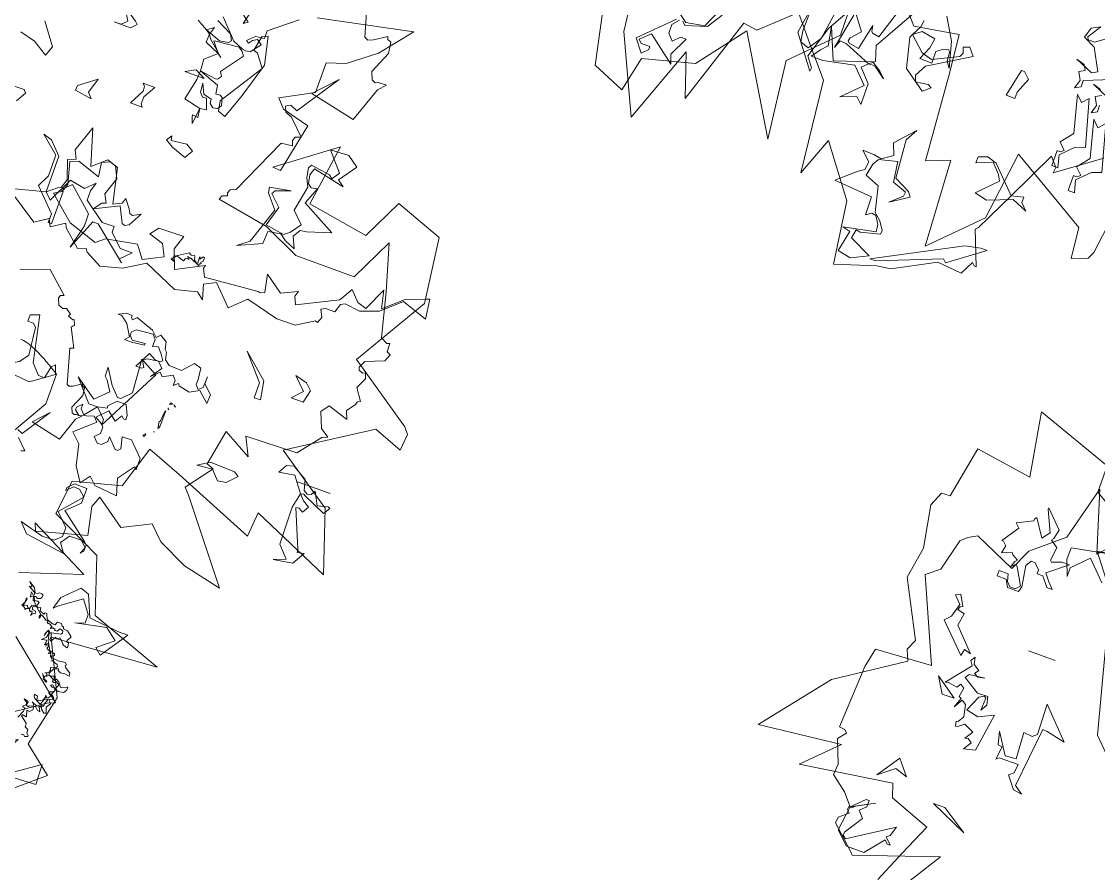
# Model space of a CAD drawing. Header units: metres. Extents: x -71 to 881, y -503 to 661.
# Drawn here: x 294.41 to 301.28, y 211.29 to 216.72 of the extents above; entities that cross this region are included whole.
import ezdxf

# ---------------------------------------------------------------- set-up
doc = ezdxf.new("R2010")
doc.units = ezdxf.units.M
doc.layers.add('ARBRE', color=100, linetype='Continuous', lineweight=13, true_color=0x00ff3f)

# ---------------------------------------------------------------- blocks, each defined once
blk = doc.blocks.new('WMF2', base_point=(0, 0.01))
at = {"color": 251, "lineweight": 0, "true_color": 0x636466}
for points in [[(183.13, -179.1), (188.97, -172.64), (192.5, -184.13), (195.26, -173.72), (200.97, -168.92), (202.85, -164.87), (210.8, -168.41), (212.43, -167.44), (213.62, -166.42), (215.13, -160.27), (217.5, -158.38), (210.72, -142.97), (221.5, -142.28), (222.26, -138.6), (222.84, -126.51), (221.75, -126.41), (221.24, -125.83), (222.46, -124.38), (220.76, -119.93), (220.93, -117.85), (217.92, -115.52), (216.01, -113.25), (211.75, -115.52), (215.09, -113.71), (215.69, -113.21), (216.23, -113.25), (216.29, -112.71), (215.78, -112.1), (217.44, -110.7), (217.53, -109.6), (213.13, -105.6), (212.64, -105.02), (197.13, -110.25), (202.88, -101.16)], [(174.7, -43.59), (173.01, -29.2), (166.39, -14.78), (160.89, -29.58), (158.19, -21.39), (152.68, -38.14), (149.95, -37.75), (143.85, -43.43), (139.57, -38.33), (135.29, -33.25), (133.39, -15.7), (130.63, -23.1), (123.64, -13.73), (121.99, -1.9), (114.39, -4.34), (111.72, -4.67), (103.98, -8.76), (99.27, -8.35), (97.95, -10.89), (97.46, -10.41), (97.02, -10.37), (99.54, -16.88), (99.06, -17.38), (95.41, -24.9), (90.83, -34.32), (89.42, -32.65), (89.51, -31.56), (81.64, -37.29)], [(49.27, -24.43), (44.16, -28.75), (49.49, -33.04), (47.38, -42.86), (52.22, -53.02), (31.88, -54.47), (45.91, -59.56), (49.4, -70.11), (59.14, -74.81), (58.34, -81.44), (49.36, -83.76), (46.84, -91.88), (40.14, -89.34), (24.4, -82.93), (24.01, -87.6), (8.81, -80.93), (12.69, -92.64), (23.58, -100.08), (8.83, -109.56), (3.27, -107.44), (3.01, -110.61), (3.9, -111.79), (16.57, -120.44), (8.22, -134.47), (9.81, -146.85), (18.98, -150.2), (22.71, -142.59), (34.39, -144.58), (32.65, -156.43), (43.16, -148.65), (41.63, -148.52), (39.67, -158.01), (44.92, -159.4), (46.44, -161.06), (40.43, -164.26), (40.42, -170.12), (36.91, -171.27), (31.95, -175.08), (27.13, -180.99), (44.83, -177.37)], [(100.3, -13.3), (97.37, -13.9), (96.16, -13.9), (102.61, -9.16), (103.21, -9.75), (114.9, -5.14), (116, -5.14), (100.3, -13.3), (100.3, -13.3)], [(122.03, -4.59), (121.2, -8.62), (122.72, -8.94), (116.58, -10.22), (116.74, -11.56), (117.68, -13), (118.53, -13.17), (119.53, -12.5), (119.62, -15.95), (127.05, -16.59), (123.52, -19.64), (122.5, -20.31), (122.25, -21.93), (124.05, -23.52), (121.84, -23.52), (120.32, -23.2), (118.31, -24.55), (119.17, -26.74), (115.88, -30.39), (117.14, -28.09), (116.53, -20.76), (113.49, -19.25), (112.89, -18.34), (116.25, -16.14), (114.07, -18.14), (114, -18.92), (116.7, -19.9), (117.23, -23.8), (120.73, -22.94), (121.42, -21.76), (121.9, -19.39), (119.14, -18.3), (118.02, -13.51), (116.67, -12.35), (115.65, -10.82), (115.72, -10.05), (119.34, -9.11), (120.19, -9.29), (120.53, -7.61), (116.29, -5.59), (119.5, -4.04), (122.03, -4.59), (122.03, -4.59)], [(184.59, -178.67), (192.69, -183.49), (192.69, -188.7), (207.51, -193.95), (205.44, -181.84), (216.23, -183.49), (218.11, -173.58), (219.76, -173.52), (220.92, -170.8), (219.49, -162.84), (220.49, -156.77), (215.08, -146.26), (215.94, -144.26), (215.12, -142.21), (227.2, -134.24), (237.13, -121.84), (221.43, -123.58), (227.53, -117.47), (210.08, -120.09), (209.21, -117.47), (201.41, -114.58), (204.04, -108.47), (206.64, -102.36)], [(178.67, -34.61), (175.87, -21.54), (169.72, -18.91), (168.26, -25.61), (158.55, -28.14), (151.66, -37.02), (141.23, -19.49), (142.97, -34.33), (135.13, -42.17), (135.3, -53.01)], [(129.01, -55.27), (122.91, -48.29), (114.53, -49.68), (113.77, -42.55), (112.45, -25.61), (108.09, -27.35), (107.21, -10.78), (98.49, -19.49), (96.74, -32.59), (81.64, -23.67), (81.04, -17.76), (78.09, -18.94), (77.45, -20.28), (75.41, -35.48)], [(59.11, -34.32), (48.77, -41.31), (47.36, -41.88), (58.37, -50.92)], [(61.87, -62.25), (50.47, -66), (62.16, -71.92), (61.59, -70.48), (52.23, -72.98), (53.36, -78.3), (52.54, -80.39), (46.99, -76.49), (41.75, -79.1), (39.13, -76.49), (33.51, -73.76), (26.05, -72.12), (37.25, -86.3), (38.33, -87.51), (34.61, -92.45), (35.99, -92.94), (34.69, -99.75), (29.28, -96.73), (30.97, -100.19), (21.09, -100.49), (17.67, -104.7), (16.66, -105.12), (18.28, -106.23), (19.48, -109.18), (18.41, -110.67), (14.49, -109.41), (15.1, -110.95), (13.93, -112.47), (13.73, -113.15), (13.23, -113.37), (14.72, -115.61), (13.76, -117.64), (14.16, -118.66), (14.68, -118.45), (15.39, -118.76), (15.6, -119.27), (14.94, -120.61), (11.56, -121.96), (10.97, -123.39), (11.67, -123.68), (11.74, -125.32), (12.27, -125.11), (13.58, -125.77), (15.6, -134.05), (18.21, -142.77), (22.11, -134.68), (33.61, -134.71), (40.51, -137.9), (50.45, -139.73), (50.16, -140.44), (49.24, -140.81), (49.44, -141.32), (49.15, -142.04), (48.13, -142.44), (43.19, -153.31), (41.06, -153.59), (41.43, -154.51), (41.13, -155.22), (40.11, -155.63), (43.05, -158.46), (44.35, -159.02), (44.76, -160.04), (44.45, -160.3), (43.92, -160.51), (42.49, -159.91), (37.1, -168.03), (40.97, -163.9), (32.15, -161.95), (29.82, -168.64), (28.52, -170), (30.14, -169.93), (30.65, -169.72), (31.37, -170.03), (31.94, -171.46), (30.17, -175.61), (30.45, -177.74), (31.15, -178.04), (31.35, -178.56), (33.6, -177.07), (34.61, -176.66), (35.32, -176.96), (38.04, -186.65)], [(95.41, -24.9), (93.1, -25.5), (93.1, -24.4), (91.88, -23.19), (94.81, -24.4), (99.43, -22.59), (101.87, -23.19), (98.33, -26.72), (98.94, -27.82), (100.65, -29.64), (103.57, -28.43), (103.57, -29.64), (101.87, -30.26), (100.05, -29.64), (95.41, -24.9), (95.41, -24.9)], [(57.77, -28.84), (58.63, -30.3), (56.93, -35.37), (57.37, -30.33), (54.22, -29.5), (53.25, -31.47), (53.04, -32.3), (51.55, -33.16), (53.17, -30.11), (53.78, -27.79), (53.47, -27.25), (51.12, -26.63), (45.81, -30.31), (45.66, -26.44), (59.37, -25.77), (58.42, -26.33), (57.77, -28.84), (57.77, -28.84)], [(57.77, -59.77), (57.34, -59.74), (56.99, -59.99), (56.55, -59.99), (56.22, -59.81), (56.35, -59.33), (56.48, -59.08), (57.01, -58.91), (57.45, -59.12), (57.71, -59.07), (57.42, -58.35), (56.8, -58.47), (56.47, -58.28), (56.73, -57.56), (56.31, -57.33), (55.87, -57.53), (55.75, -56.92), (54.93, -56.6), (54.8, -56.85), (54.47, -56.9), (54, -55.88), (52.71, -55.43), (52.29, -55.4), (52.19, -55.8), (52.04, -56.06), (51.25, -56.07), (50.96, -55.61), (50.83, -55.62), (50.67, -55.53), (50.58, -55.28), (49.76, -55.18), (48.77, -54.33), (49.22, -53.47), (49.17, -53.21), (48.84, -53.17), (48.7, -52.42), (48.83, -52.17), (49.57, -52.45), (49.82, -52.58), (49.78, -52.67), (50.67, -53.46), (51.2, -53.08), (51.37, -53.18), (51.41, -53.31), (52.03, -52.33), (52.28, -52.54), (52.29, -52.9), (52.25, -52.99), (52.13, -53.02), (52.29, -53.33), (52.38, -53.6), (52.8, -53.6), (52.54, -52.26), (51.6, -50.66), (51.34, -50.52), (51.27, -50.28), (50.74, -50.44), (50.57, -50.33), (50.48, -50.06), (50.84, -49.82), (50.98, -49.78), (50.89, -49.52), (49.55, -49.37), (48.16, -49.5), (47.78, -49.18), (48, -48.98), (47.85, -48.67), (46.68, -47.94), (46.65, -47.37), (47.56, -47.53), (48.39, -47.43), (48.9, -47.71), (48.98, -47.97), (49.76, -47.72), (50.3, -46.68), (50.19, -46.3), (49.75, -46.27), (49.22, -46.45), (49.02, -45.79), (48.86, -45.72), (48.68, -46.06), (48.07, -45.73), (47.44, -44.86), (46.32, -45.35), (46.14, -45.25), (46.23, -44.64), (46.6, -44.17), (47.56, -44.03), (48.1, -44.22), (48.58, -43.15), (48.01, -42.73), (47.85, -42.43), (48.07, -42.2), (48.76, -42.13), (48.17, -41.4), (48.71, -40.58), (48.32, -39.48), (48.7, -39.37), (49.37, -39.95), (49.47, -40.2), (49.63, -40.29), (49.94, -40.13), (49.49, -39.35), (50.01, -39.4), (50.51, -39.88), (50.54, -40.02), (50.86, -39.85), (50.83, -39.28), (51.31, -38.78), (51.84, -38.83), (51.55, -37.7), (51.59, -37.62), (52.39, -37.81), (52.44, -37.5), (51.18, -36.52), (51.08, -36.13), (51.12, -35.83), (50.51, -35.51), (50.45, -34.8), (50.07, -34.49), (50.03, -34.34), (50.2, -34.23), (50.61, -34.11), (50.82, -34.33), (51.37, -34.3)], [(53.01, -37.03), (52.38, -38.45), (52.36, -39.1), (52.67, -39.15), (52.85, -39.25), (52.39, -39.66), (52.26, -39.92), (52.49, -40.27), (53.02, -40.55), (52.98, -40.64), (52.41, -40.45), (52.16, -40.32), (52.31, -39.62), (51.9, -39.53), (51.76, -39.57), (51.81, -39.69), (51.02, -39.94), (51.02, -40.16), (51.11, -40.42), (51.46, -40.59), (50.47, -40.19), (49.85, -40.29), (49.72, -40.33), (49.57, -40.61), (49.49, -40.55), (49.46, -40.43), (49.28, -40.54), (49.15, -40.81), (49.22, -41.05), (48.9, -41.88), (48.95, -42.01), (49.46, -41.85), (49.82, -40.94), (49.95, -40.7), (51.24, -41.37), (51.43, -41.67), (51.53, -42.07), (50.86, -41.92), (50.77, -41.24), (50.48, -41.18), (49.74, -41.56), (49.46, -42.27), (49.5, -42.42), (49.41, -42.59), (49.24, -42.27), (48.89, -42.32), (48.63, -42.83), (49.09, -43.19), (49.12, -43.32), (49.21, -43.37), (48.38, -43.7), (48.25, -43.95), (48.36, -44.36), (48.89, -44.41), (49.31, -44.64), (48.96, -44.87), (48.46, -44.41), (48.27, -44.32), (47.88, -45.08), (47.97, -45.33), (48.55, -45.65), (48.68, -45.4), (48.96, -45.31), (49.3, -45.49), (49.06, -45.7), (50.1, -46.26), (50.9, -45.79), (50.93, -45.72), (50.82, -45.31), (50.42, -45.22), (50.17, -45.09), (50.28, -44.9), (51.03, -45.31), (51.03, -45.54), (51.44, -46.19), (51.18, -45.85), (51.02, -45.76), (50.63, -46.1), (50.58, -46.17), (50.67, -46.44), (50.83, -46.52), (51.09, -46.45), (50.35, -46.83), (50.42, -47.09), (50.26, -47.21), (50.42, -47.72), (49.49, -48.01), (49.31, -48.35), (49.49, -48.67), (50.03, -48.84), (50.3, -48.99), (50.77, -48.92), (50.44, -48.95), (51.22, -49.71), (51.11, -49.74), (51.31, -50.19), (51.71, -50.04), (51.65, -50.13), (51.4, -50.23), (51.47, -50.48), (52.03, -50.67), (52.29, -50.82), (52.12, -51.17), (52.29, -51.69), (52.54, -51.59), (52.57, -51.17), (52.63, -51.43), (52.9, -51.36), (52.76, -51.82), (52.87, -52.23), (53.49, -52.1), (53.75, -52.03), (53.04, -52.74), (52.85, -53.52), (52.92, -53.78), (53.01, -53.82), (53.28, -53.74), (53.5, -52.87), (53.5, -53.31), (53.09, -54.09), (52.87, -53.87), (52.85, -53.74), (50.74, -54.16), (50.47, -54.45), (50.6, -54.86), (51.14, -55.04), (51.55, -54.48), (51.91, -54.45), (52.09, -54.54), (52.03, -54.61), (52.09, -54.76), (52.39, -54.6), (52.42, -54.73), (52.51, -54.77), (52.77, -54.69), (52.92, -54.44), (52.77, -54.92), (53.44, -55.27), (53.59, -55.23), (53.84, -55.36), (53.75, -55.52), (53.79, -55.66), (54.35, -55.63), (54.31, -55.72), (54.95, -56.16), (55.21, -56.29), (55.34, -56.28), (55.36, -55.82), (55.49, -55.58), (55.61, -55.96), (55.42, -56.31), (56.6, -57.37), (57.04, -57.37), (57.3, -57.31), (57.27, -56.95), (57.18, -56.7), (56.58, -56.58), (56.42, -56.07), (56.77, -56.03), (57.04, -55.74), (57.17, -55.49), (57.04, -55.96), (57.15, -56.34), (57.42, -56.28), (57.5, -56.1), (57.66, -56.41), (57.75, -56.66), (58.41, -56.45), (58.45, -56.16), (58.7, -56.5), (59.31, -56.82), (58.99, -57.43), (58.98, -58.29), (58.79, -58.19), (59.04, -56.9), (58.99, -56.77), (58.39, -57.11), (58.15, -56.74), (57.97, -56.66), (57.71, -56.74), (57.66, -57.05), (57.53, -57.31), (56.88, -57.52), (57.28, -58.16), (57.46, -58.26), (57.59, -58.22), (57.82, -59.01), (58.22, -58.91), (58.37, -58.64), (58.47, -59.68), (57.96, -59.2), (57.81, -59.24), (57.85, -59.58), (57.93, -59.84), (59.21, -60.53), (58.92, -60.47), (58.77, -60.73), (58.88, -60.98), (59.17, -61.05), (59.42, -61.39), (58.22, -60.54), (57.77, -59.77), (57.77, -59.77)], [(169.87, -28.84), (169.25, -28.23), (167.56, -28.23), (167.56, -27.6), (168.66, -26.5), (170.48, -28.84), (164.64, -34.67)], [(165.12, -36.39), (162.8, -34.67), (159.28, -35.28), (156.97, -40.52)], [(156.97, -38.21), (158.8, -35.28), (162.8, -34.07), (163.41, -34.67)], [(164.03, -34.67), (165.12, -33.45), (165.12, -31.75), (164.03, -30.53), (162.8, -31.75), (161.71, -31.75), (163.41, -28.23), (162.8, -26.5), (168.04, -30.53), (169.87, -28.84), (169.87, -28.84)], [(85.82, -32.33), (85.2, -32.33), (84.59, -32.83), (85.82, -34.04), (83.99, -36.36), (85.82, -43.43), (84.59, -42.2), (83.5, -43.43), (81.06, -34.64), (82.88, -34.04), (85.2, -31.73), (84.59, -29.42), (85.82, -29.42), (85.82, -32.33), (85.82, -32.33)], [(127.86, -39.54), (126.03, -38.33), (124.94, -37.24), (127.24, -38.94), (128.46, -38.94), (129.55, -37.85), (127.24, -35.41), (127.24, -31.39), (128.46, -32.48), (131.38, -31.39), (127.86, -34.91), (130.76, -37.85), (136.62, -36.62), (138.93, -36.62), (137.71, -38.33), (136.62, -39.54), (137.23, -43.08), (134.79, -37.24), (127.86, -39.54), (127.86, -39.54)], [(90.23, -35.66), (89.63, -35.66), (89.02, -36.14), (90.23, -37.37), (88.4, -39.67), (90.23, -46.74), (89.02, -45.52), (87.92, -46.74), (85.48, -37.97), (87.31, -37.37), (89.63, -35.05), (89.02, -32.72), (90.23, -32.72), (90.23, -35.66), (90.23, -35.66)], [(117.85, -52.09), (115.45, -48.04), (114.13, -43.19), (114.93, -44.29), (115.11, -45.98), (115.4, -46.38), (116.35, -46.16), (117.52, -45.28), (117.5, -42.97), (119.86, -43.05), (118.8, -45.54), (118.53, -47.44), (121.17, -47.9), (122.64, -46.8), (121.69, -48.6), (121.49, -49.97)], [(123.77, -50.57), (128.28, -42.59), (127.38, -39.75), (128.46, -38.94), (133.52, -40.99), (134.82, -41.11), (135.39, -39.6), (134.06, -46.44)], [(135.36, -46.55), (137.61, -42.55), (139.52, -36.52), (138.12, -34.62), (138.22, -33.95), (142.72, -39.97), (141.89, -45.21), (141.95, -40.55), (141.61, -38.48), (139.96, -37.89), (138.27, -40.36), (137.04, -48.82)], [(135.07, -48.6), (131.68, -44.07), (133.27, -42.27), (133.42, -41.67), (133.14, -41.28), (131.16, -40.93), (130.09, -45.87), (129.9, -44.79), (129.67, -44.48), (128.38, -44.23), (126.63, -49.66)], [(122.64, -46.8), (119.8, -44.2), (117.78, -43.62), (113.05, -45.94), (112.69, -46.71), (113.05, -47.75), (111.9, -48.16), (110.76, -46.76), (118.41, -42.1), (119.56, -39.88), (119.15, -38.74), (116.82, -39.05), (116.04, -38.68), (117.45, -37.54), (121.56, -40.46), (122.95, -46.17), (122.64, -46.8), (122.64, -46.8)], [(99.65, -46.23), (100.87, -43.31), (100.87, -42.08), (102.57, -42.08), (101.47, -47.33), (100.87, -47.33), (99.65, -46.23), (99.65, -46.23)], [(85.72, -46.19), (85.64, -44.92), (86.71, -44.35), (86.21, -45.98), (87.01, -47.47), (85.95, -48.04)], [(86.55, -49.02), (88.1, -49.47), (84.71, -48.03)], [(83.35, -52.19), (90.12, -49.5), (90.07, -48.23), (91.12, -47.66), (90.64, -49.3), (91.42, -50.77), (90.37, -51.37), (90.96, -52.33), (92.52, -52.8), (89.13, -51.34), (88.07, -51.91), (90.31, -55.97), (92.58, -57.08), (91.99, -59.05), (90.39, -59.91), (92.05, -57.37), (91.75, -56.85), (90.49, -56.9), (87.19, -59.31)], [(40.86, -56.38), (43.16, -58.19), (49.01, -56.98), (47.19, -57.59), (47.19, -59.3), (49.01, -61.74), (53.04, -58.82), (53.65, -58.19), (53.04, -60.53), (50.1, -63.43), (48.41, -62.83), (46.7, -58.82), (40.86, -58.19), (39.03, -58.19), (42.55, -52.98), (43.78, -54.06), (40.86, -56.38), (40.86, -56.38)], [(64.7, -71.27), (60.09, -70.06), (57.77, -70.06), (56.55, -71.27), (56.55, -72.98), (58.86, -75.3), (55.34, -79.44), (56.55, -80.53), (57.77, -80.53), (58.86, -79.44), (58.86, -80.05), (57.77, -81.14), (55.34, -81.14), (55.34, -78.22), (57.77, -75.92), (52.42, -71.77), (51.91, -71.27), (51.91, -70.06), (52.42, -69.46), (51.91, -70.67), (53.02, -71.77), (55.34, -71.77), (56.55, -70.06), (55.34, -68.37), (63.01, -69.46), (64.7, -71.27)], [(69.14, -83.51), (68.47, -83.79), (70.41, -85.67)], [(71, -87.03), (70.05, -86.62), (66.45, -92.02), (69.04, -89.28), (63.17, -87.99), (61.62, -92.45), (60.75, -93.34), (61.84, -93.29), (62.18, -93.16), (62.64, -93.37), (63.02, -94.3), (61.86, -97.06), (62.03, -98.49), (62.51, -98.7), (62.64, -99.03), (64.13, -98.04), (64.8, -97.78), (65.29, -97.98), (67.08, -104.41), (66.4, -104.68), (68.19, -108.14), (67.94, -108.55), (67.68, -108.66), (68.1, -109.68), (68.37, -109.56), (69.29, -109.9), (69.08, -110.38), (70.18, -111.12), (70.78, -110.87), (71.7, -111.21), (72.22, -112.5), (72.02, -112.99), (71.4, -113.23), (75.46, -116.88), (80.69, -115.04)], [(76.15, -102.93), (75.62, -102.89), (75.04, -102.76), (74.41, -102.57), (73.74, -102.32), (73.05, -102.03), (72.35, -101.7), (71.67, -101.35), (70.98, -101), (70.34, -100.64), (69.73, -100.29), (69.19, -99.97), (68.7, -99.67), (68.31, -99.43), (68.02, -99.24), (67.83, -99.11), (67.77, -99.08), (67.77, -93.28), (71.55, -86.71)], [(91.94, -159.79), (89, -155.76), (89.67, -153.85), (92.49, -155.57), (95.44, -156.33)], [(95.72, -146.4), (91.23, -146.56), (90.77, -146.01), (91.89, -144.08)], [(18.5, -90.74), (17.84, -93.61), (20.02, -96.45), (22.98, -96.02), (22.05, -97.63), (20.72, -98), (17.93, -96.37), (17.41, -94.37), (16.65, -93.94), (15.97, -94.11), (15.49, -94.96), (14.21, -92.52), (12.21, -93.06), (11.86, -92.86), (12.6, -91.6), (16.89, -93.51), (17.23, -93.72), (17.84, -93.61), (16.91, -92.52), (15.64, -91.79), (16.37, -90.52), (17.22, -91.02), (17.83, -90.91), (14.87, -83.79), (14.78, -83.17), (13.49, -83.45), (14.87, -81.07), (17.86, -80.56), (18.47, -80.47), (16.28, -81.33), (18.28, -83.52), (18.5, -90.74), (18.5, -90.74)], [(55.55, -83.45), (56.85, -81.67), (58.61, -84.37), (59.53, -88.36), (61.31, -90.12), (57.78, -93.28), (58.61, -94.11), (61.31, -93.28), (62.23, -94.11), (62.23, -94.58), (61.31, -95.5), (61.31, -94.58), (60.48, -93.73), (58.61, -95.97), (56.85, -96.33), (56.85, -96.8), (55.55, -98.2), (53.79, -98.2), (52.87, -96.33), (52.87, -95.5), (53.33, -95.5), (53.79, -95.97), (54.63, -94.58), (56.39, -95.97), (58.23, -94.11), (56.85, -93.28), (56.39, -92.81), (56.39, -91.51), (57.31, -90.59), (56.39, -89.66), (55.55, -89.66), (54.63, -90.59), (54.63, -91.51), (52.87, -89.66), (52.41, -89.66), (51.93, -90.12), (52.41, -92.34), (50.63, -92.34), (47.94, -89.66), (47.94, -87.42), (48.41, -87.89), (50.63, -84.84), (49.71, -81.67), (54.16, -82.15), (55.55, -83.45), (55.55, -83.45)], [(30.71, -93.26), (29.79, -92.67), (31.51, -90.88), (33.12, -90.61), (34.74, -92.37), (37.69, -92.07), (35.5, -93.43), (30.71, -93.26), (30.71, -93.26)], [(58.61, -95.97), (60.32, -95.97), (63.86, -99.98), (59.71, -97.06), (57.39, -99.38), (58.61, -101.21), (59.21, -101.81), (59.21, -103.52), (57.39, -100.59), (55.69, -98.89), (55.08, -98.89), (53.39, -100.59), (53.87, -107.05), (50.45, -105.22), (56.79, -93.05), (56.79, -94.14), (58.61, -95.97), (58.61, -95.97)], [(12.72, -95.5), (19.16, -95.5), (12.72, -95.5), (12.72, -95.5)], [(47.28, -95.16), (47.15, -95.21), (47.28, -95.16), (47.28, -95.16)], [(48.48, -94.16), (48.71, -93.73), (48.96, -93.86), (48.64, -94.24), (48.48, -94.16), (48.48, -94.16)], [(46.51, -96.62), (46.65, -96.16), (46.74, -95.97), (46.95, -97.29), (46.8, -97.34), (46.58, -99.41), (46.49, -99.57), (46.51, -96.62), (46.51, -96.62)], [(78.38, -97.12), (74.97, -98.96), (73.76, -100.65), (74.37, -105.9), (74.97, -106.51), (76.08, -106.51), (76.08, -107.72), (74.37, -108.33), (72.54, -99.56), (70.84, -97.73), (69.62, -97.73), (69.14, -100.05), (68.53, -100.65), (67.9, -98.96), (72.05, -96.02), (77.9, -96.64), (78.38, -97.12), (78.38, -97.12)], [(45.08, -100.81), (45.46, -101.12), (45.03, -100.9), (45.08, -100.81), (45.08, -100.81)], [(45.94, -101.27), (45.76, -101.16), (46.23, -100.87), (46.06, -101.21), (45.94, -101.27), (45.94, -101.27)], [(46.06, -100), (46.17, -99.95), (46.26, -100.23), (46.22, -100.08), (46.06, -100), (46.06, -100)], [(41.84, -105.25), (43.62, -104.29), (45.73, -104.74), (46.01, -105.12), (46.77, -104.41), (46.73, -105.44), (47.43, -106.2), (49.22, -105.25), (49.85, -105.94), (51.28, -104.6), (49.82, -106.67), (50.87, -107.74), (52.95, -107.44), (53.69, -106.82), (53.01, -105.71), (53.39, -105.43), (54.48, -105.47), (52.9, -108.54), (51.53, -107.75), (50.51, -107.72), (50.13, -108.07), (50.82, -109.11), (51.79, -110.25), (52.85, -109.93), (52.79, -111.31), (53.49, -112.07), (56.63, -111.82), (57.39, -111.12), (57.42, -110.48), (56.72, -109.72), (54.29, -109.98), (54.31, -109.62), (56.73, -109.36), (58.12, -109.4), (57.43, -110.12), (58.73, -112.28), (60.09, -113.37), (60.82, -113.4), (59.39, -114.07), (58.29, -114.03), (58.31, -113.66), (57.96, -113.28), (57.27, -113.98), (53.82, -112.76), (52.77, -111.68), (52.09, -112.38), (50.71, -111.59), (50.41, -110.19), (50.06, -109.81), (49.75, -108.42), (48.76, -107.65), (46.27, -107.55), (44.45, -109.59), (43.06, -109.17), (42.78, -107.03), (42.83, -106.03), (42.2, -105.27), (41.44, -105.97), (41.35, -108.07), (41.41, -106.7), (39.72, -105.17), (39.79, -103.4), (41.84, -105.25), (41.84, -105.25)], [(41.84, -105.25), (41.63, -105.03), (41.84, -105.25), (41.84, -105.25)], [(31.94, -110.31), (36.07, -115.05), (31.32, -110.9), (30.71, -107.38), (31.94, -107.38), (31.94, -110.31), (31.94, -110.31)], [(216.62, -108.51), (216.01, -113.25), (213.7, -115.58), (213.1, -115.58), (213.1, -114.35), (214.19, -113.25), (213.1, -112.03), (215.41, -108.51), (215.41, -107.9), (214.8, -107.41), (206.64, -112.66), (207.25, -110.82), (207.86, -110.33), (206.64, -109.11), (207.25, -109.11), (207.86, -109.72), (210.77, -106.2), (214.19, -106.2), (216.62, -108.51), (216.62, -108.51)], [(23.77, -111.52), (26.08, -113.84), (23.77, -113.24), (22.56, -112.13), (23.16, -109.69), (25.47, -109.69), (23.77, -111.52), (23.77, -111.52)], [(194.63, -115.87), (201.7, -119.08), (199.51, -119.1), (194.63, -115.87), (194.63, -115.87)], [(89.18, -128.05), (81.01, -130.16), (79.28, -131.51), (78.66, -131.81), (78.08, -133.54), (79.32, -137.06), (77.83, -137.7), (78.59, -139.25), (76.91, -144.21), (74.85, -137.35), (72.31, -139.57), (70.12, -138.82), (68.65, -132.15), (67.1, -132.91), (66.75, -133.95), (65.48, -132.37), (65.1, -131.6), (64.53, -131.41), (63.1, -132.21), (64.5, -129.59), (65.26, -129.22), (65.84, -129.4), (67.29, -132.34), (71.77, -130.12), (70.62, -131.65), (69.87, -131.93), (70.65, -133.46), (69.51, -136.82), (70.57, -138.98), (71.73, -139.36), (73.23, -138.72), (72.87, -136.03), (77.25, -137.51), (78.75, -136.87), (77.7, -132.76), (78.24, -131.16), (79.66, -130.35), (74.87, -126.28), (69.33, -124.41), (67.74, -125.68), (61.86, -126.76), (60.09, -124.38), (56.38, -126.21), (57.56, -128.41), (60.34, -129.35), (59.17, -130.88), (54.25, -131.01), (55.18, -128.25), (53.81, -124.69), (48.67, -127.32), (48.87, -126.75), (48.11, -125.21), (37.91, -126.12), (37.44, -125.97), (36.67, -126.35), (37.35, -129.67), (33.92, -127.23), (30.88, -128.65), (31.23, -127.59), (30.59, -126.09), (23.17, -129.77), (21.67, -132.34), (19.86, -130.44), (18.12, -129.86), (16.15, -134.19), (15.36, -130.85), (11.87, -133.9), (8.32, -135.28), (7.59, -135.54), (7.07, -131.77), (12.02, -133.45), (15.55, -130.27), (19.06, -129.03), (22.02, -129.38), (22.79, -129), (23.33, -127.38), (25.15, -127.33), (25.92, -126.95), (25.23, -125.56), (25.63, -124.43), (26.08, -124.57), (29.34, -122.59), (32.94, -122.53), (39.22, -124.13), (42.07, -121.37), (45.72, -125.04), (47.88, -123.97), (47.05, -121.13), (48.46, -122.25), (52.55, -121.18), (59.04, -124.03), (62.95, -121.62), (67.02, -120.56), (70.08, -122.22), (70.5, -122.88), (71.99, -122.24), (75.25, -125.13), (75.62, -125.9), (78.11, -124.29), (78.79, -125.68), (81.26, -124.08), (87.26, -128.05)], [(208.1, -122), (210.46, -122.83), (213.34, -120.5), (210.43, -124.86), (208.1, -122), (208.1, -122)], [(81.01, -137.11), (81.01, -130.16), (79.79, -128.95), (77.48, -133.7), (74.56, -133.08), (72.85, -134.78), (73.33, -133.08), (73.33, -131.26), (69.33, -128.34), (67, -128.34), (67, -127.23), (64.57, -124.92), (62.26, -124.92), (64.09, -123.1), (63.48, -122.5), (69.93, -127.84), (71.03, -127.84), (73.33, -122), (72.24, -126.63), (72.24, -128.95), (76.88, -133.08), (78.71, -131.26), (78.09, -131.26), (78.09, -124.92), (78.71, -124.92), (78.71, -126.63), (82.71, -130.78), (81.61, -133.08), (81.61, -137.11), (85.03, -140.02), (83.32, -139.54), (81.01, -137.11), (81.01, -137.11)], [(54.16, -127.33), (52.25, -128.51), (51.85, -128.21), (51.22, -128.34), (51.11, -128.15), (50.9, -127.48), (50.6, -127.43), (50.52, -127.17), (50.44, -127.11), (50.17, -127.21), (50.23, -128.35), (50.16, -128.51), (50.16, -128.08), (50.07, -128.03), (49.62, -128.66), (49.33, -128.62), (49.38, -127.89), (49.74, -127.62), (49.57, -127.32), (49.82, -127.23), (49.84, -126.81), (51.76, -127.71), (51.74, -127.58), (52.22, -127.74), (52.33, -127.68), (51.98, -127.29), (52.17, -127.38), (52.57, -127.26), (52.83, -126.75), (53.96, -127.11), (54.74, -127.1), (54.8, -126.57), (54.93, -126.53), (54.96, -126.46), (54.93, -126.32), (54.74, -126.22), (54.51, -126.31), (54.41, -126.05), (55.06, -126.28), (54.16, -127.33), (54.16, -127.33)], [(190.5, -128.76), (189.64, -129.45), (189.46, -131.17), (193.19, -131.13), (193.65, -130.73), (193.32, -133.22), (194.17, -133.3), (194.78, -135.8), (192.24, -131.89), (190.15, -132.02), (190.49, -137.07), (188.78, -136.9), (187.93, -137.58), (188.18, -143.5), (182.86, -137.92), (186.5, -138.74), (187.36, -138.82), (188.57, -127.35), (187.03, -126.24), (188.66, -126.48), (190.5, -128.76), (190.5, -128.76)], [(172.77, -136.49), (177.52, -141.23), (181.55, -156.93)], [(186.28, -168.03), (189.83, -171.55), (192.73, -168.64), (192.73, -166.93), (193.83, -169.85), (193.83, -172.16), (187.38, -173.37)], [(198.96, -132.02), (199.76, -132.54), (200.36, -132.4), (199.38, -133.95), (201.26, -134.85), (202.39, -133.98), (202.72, -133.9), (202.93, -134.84), (202.59, -134.91), (201.88, -136.06), (202.37, -138.31), (203.19, -138.84), (204.17, -137.22), (203.51, -139.04), (203.93, -139.29), (203.69, -141.03), (204.43, -141.55), (204.96, -140.74), (206.69, -141.04), (207.29, -140.91), (203.63, -145.45), (204.17, -146.3), (203.66, -147.12), (203.34, -145.79), (202.2, -145.06), (202.72, -144.26), (201.92, -143.8), (200.66, -144.08), (203.6, -143.77), (204.12, -142.96), (200.96, -141), (198.96, -141.1), (198.59, -139.51), (199.36, -138.28), (199.2, -140.69), (199.61, -140.96), (200.47, -140.41), (201.83, -137.47), (199.42, -136.95), (196.65, -138.27), (197.74, -130.97), (199.93, -130.47), (198.96, -132.02), (198.96, -132.02)], [(28.56, -153.92), (30.94, -150.53), (29.67, -149.64), (35.82, -150.93), (36.23, -149.61), (35.92, -147.95), (35.22, -147.45), (34.02, -147.66), (35.31, -144.47), (28.78, -140.9), (33.22, -139.51), (34.42, -139.31), (35.29, -137.92), (34.3, -135.76), (36.32, -136.63), (37.59, -137.52), (39.98, -137.11), (40.07, -134.73), (44.54, -132.73), (42.46, -134.33), (40.08, -141.29), (42.26, -143.89), (42.45, -144.97), (38.49, -145.64), (41.28, -144.68), (41.66, -143.99), (39.59, -141.99), (40.67, -138.22), (37.1, -137.61), (35.99, -138.41), (34.61, -140.39), (36.71, -142.49), (35.82, -147.35), (36.59, -148.94), (36.91, -150.74), (36.53, -151.43), (32.84, -150.83), (32.14, -150.33), (31.15, -151.75), (34.23, -155.28), (30.66, -155.41), (28.56, -153.92), (28.56, -153.92)], [(184.43, -173.9), (189.08, -173.24), (185.87, -169.02)], [(208.87, -141.57), (204.74, -138.66), (207.06, -138.66), (208.87, -141.57), (208.87, -141.57)], [(59.05, -144.81), (61.87, -145.83), (63.32, -146.72), (62.67, -147.76), (62.48, -146.91), (59.55, -147.25), (58.09, -146.36), (59.05, -144.81), (59.05, -144.81)], [(208.96, -155.15), (209.4, -154.92), (209.63, -154.33), (208.3, -153.97), (208.67, -151.63), (204.64, -147.41), (205.96, -147.79), (206.24, -146.5), (211.37, -151.69), (210.33, -152.81), (209.63, -155.34), (210.96, -156.71), (210.11, -157.18), (208.96, -155.15), (208.96, -155.15)], [(82.25, -150.59), (79.04, -152.94), (79.92, -150.11), (79.04, -149.13), (82.25, -149.63), (82.25, -150.59), (82.25, -150.59)], [(59.93, -151.15), (60.32, -152.23), (60.38, -152.67), (59.29, -152.55), (59.49, -154.26), (58.26, -154.43), (58.99, -156.48), (59.78, -156.36), (60.39, -157.12), (60.6, -158.84), (59.69, -157), (58.12, -156.61), (58.04, -155.76), (57.3, -155.21), (56.47, -155.37), (55.94, -156.07), (56.34, -157.53), (56.79, -157.86), (57.66, -157.75), (57.9, -159.41), (61.78, -160.83), (58.66, -160.38), (58.28, -160.48), (57.75, -161.18), (58.26, -161.95), (55.2, -166.06), (55.75, -166.8), (56.5, -167.36), (60.96, -166.95), (61.31, -166.89), (59.77, -164.96), (59.07, -164.44), (62, -167.02), (62.51, -167.79), (63.26, -168.35), (60.34, -167.25), (58.66, -167.5), (58.28, -168), (58.89, -169.15), (61.9, -170.7)], [(61.18, -171.65), (57.84, -168.06), (55.81, -167.24), (55.17, -167.15), (54.29, -167.27), (52.87, -169.18), (53.82, -169.88), (54.6, -169.37), (55.15, -168.63), (55.66, -169.01), (54.32, -170.26), (52.66, -170.5), (52.66, -171.97), (47.81, -175.9)], [(56.26, -176.06), (57.34, -171.75), (56.54, -172.31), (58.19, -173.55)], [(65.32, -169.52), (63.26, -168.35), (62.04, -169.25), (62.51, -167.79), (62.6, -166.17), (59.77, -164.96), (61.9, -163.05), (61.78, -160.83), (61.83, -159.09), (62.73, -154.97), (59.49, -154.26), (59.93, -151.15), (59.93, -151.15)], [(70.48, -153.72), (70.48, -154.59), (70.98, -155.09), (68.65, -155.09), (70, -152.75), (70, -151.4), (69.61, -150.88), (71.95, -150.88), (70.48, -153.72), (70.48, -153.72)], [(189.52, -151.57), (194.75, -151.57), (189.52, -151.57), (189.52, -151.57)], [(56.45, -156.83), (51.18, -165.09), (52.99, -167.49), (53.79, -167.78), (53.24, -170.6), (52.14, -171.11), (51.01, -165.85), (52.98, -159.15), (54.67, -154.45), (56.12, -154.97), (56.45, -156.83), (56.45, -156.83)], [(62.6, -160.74), (60.66, -159.76), (64.44, -159.76), (62.6, -160.74), (62.6, -160.74)], [(203.13, -162.67), (204.93, -162.67), (204.93, -163.71), (203.13, -163.71), (202.75, -162.29), (202.01, -161.54), (200.96, -161.54), (200.21, -162.29), (202.01, -165.5), (202.37, -165.88), (203.13, -165.12), (202.75, -166.25), (202.37, -166.64), (203.5, -167.31), (203.82, -167.68), (205.6, -166.93), (205.31, -168.42), (205.98, -169.09), (206.34, -169.09), (204.18, -172.31), (204.93, -173.05), (202.01, -174.48), (202.01, -174.86), (201.7, -175.24), (199.54, -172.01), (198.43, -173.43), (200.21, -177.4), (200.21, -177.69), (197, -174.48), (197.38, -172.69), (197.76, -172.31), (196.33, -171.27), (196.63, -168.73), (196.33, -168.42), (194.53, -169.09), (193.04, -169.09), (196.63, -166.25), (195.57, -164.83), (194.53, -163.71), (195.57, -163.71), (197, -165.5), (198.12, -165.5), (198.12, -166.25), (199.17, -167.31), (199.92, -167.31), (200.59, -166.25), (199.92, -162.29), (200.21, -161.25), (202.37, -161.25), (203.13, -162.67), (203.13, -162.67)], [(78.47, -163.95), (77.51, -164.92), (78.97, -167.27), (76.15, -165.41), (75.64, -164.92), (76.63, -163.95), (79.84, -163.95), (78.47, -163.95), (78.47, -163.95)]]:
    blk.add_lwpolyline(points, dxfattribs=at)

msp = doc.modelspace()

# ---------------------------------------------------------------- block references
at = {"layer": 'ARBRE', "color": 251, "lineweight": 5, "true_color": 0x636466, "xscale": 0.03451886634015593, "yscale": 0.03451886634015593, "zscale": 0.03451886634015593, "rotation": 160.1685466476646}
for p in [(303.5243, 213.6829), (295.6695, 210.4604), (305.3787, 205.5039)]:
    msp.add_blockref('WMF2', p, dxfattribs=at)

doc.saveas('drawing.dxf')
